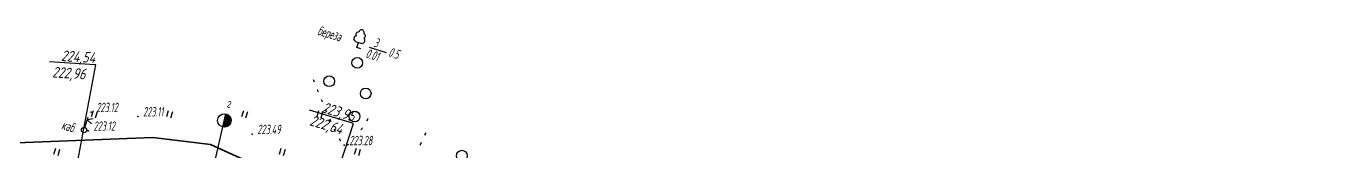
# Model space of a CAD drawing. Header units: millimetres. Extents: x -1799 to 6962, y -1020 to 4121.
# Drawn here: x 40.1 to 529.7, y 3345.6 to 3392.2 of the extents above; entities that cross this region are included whole.
import ezdxf
from ezdxf import colors
from ezdxf.entities.mleader import LeaderData, LeaderLine
from ezdxf.math import Vec2, Vec3

# ---------------------------------------------------------------- set-up
doc = ezdxf.new("R2010")
doc.units = ezdxf.units.MM
doc.linetypes.add('CONTI', pattern=[0])
doc.layers.add('10', color=1, linetype='Continuous', lineweight=35)
doc.layers.add('Отметки', color=5, linetype='Continuous', lineweight=30)
for name, color, linetype in [('NAD_MDEFAULT', 7, 'CONTI'), ('PI_OTDEFAULT', 172, 'CONTI'), ('PI_TTDEFAULT', 5, 'CONTI'), ('SIT_LDEFAULT', 7, 'CONTI'), ('USLZNDEFAULT', 7, 'CONTI'), ('ZAPSKDEFAULT', 7, 'CONTI'), ('ОСЬ_ВЕРХ_ПОКРЫТИЯ_КИЛОМЕТЫ', 1, 'Continuous')]:
    doc.layers.add(name, color=color, linetype=linetype)
doc.styles.add('eskd', font='spds.shx', dxfattribs={"width": 1.2, "oblique": 15})
doc.styles.get("Standard").update_dxf_attribs({"font": 'arial.ttf'})
doc.styles.add('ГОСТ', font='', dxfattribs={"oblique": 15, "height": 4})
doc.styles.get('ГОСТ').set_extended_font_data('GOST type A')

# ---------------------------------------------------------------- blocks, each defined once
blk = doc.blocks.new('BL_2004')
at = {"color": 0}
blk.add_circle((0, 0), 2, dxfattribs=at)
blk = doc.blocks.new('BL_2011')
at = {"color": 0}
for p, q in [((0, 0), (0, 2.4)), ((1.6, 0), (1.6, 2.4))]:
    blk.add_line(p, q, dxfattribs=at)
blk = doc.blocks.new('BL_4017')
at = {"color": 0}
for p, q in [((0, 1), (0, 5)), ((2, 5), (0, 4)), ((0, 4), (2, 3))]:
    blk.add_line(p, q, dxfattribs=at)
blk.add_circle((0, 0), 1, dxfattribs=at)
blk = doc.blocks.new('BL_104')
at = {"color": 0}
for p, q in [((-0.9, 2), (0.9, 2)), ((0, 0), (0, 2)), ((1.5, 0), (0, 0))]:
    blk.add_line(p, q, dxfattribs=at)
for centre, radius, start, end in [((-0.94, 4.8), 0.88, 100, 235), ((0, 5.8), 1.04, 358, 185), ((0.94, 4.8), 0.88, 305, 80), ((-1, 3.1), 1.1, 115, 270), ((1, 3.1), 1.1, 270, 65)]:
    blk.add_arc(centre, radius, start, end, dxfattribs=at)
blk = doc.blocks.new('_None')

msp = doc.modelspace()

# ---------------------------------------------------------------- linework, layer by layer
at = {"layer": '10'}
msp.add_lwpolyline([(-360.39, 3343.98), (-65.03, 3344.87), (87.16, 3350.87), (108.64, 3348.19), (148.58, 3330.11), (255.1, 3267.82), (280.33, 3251.41), (314.65, 3229.09), (366.26, 3197.31), (410.92, 3168.51), (446.74, 3154.31), (486.35, 3141.69), (517.02, 3127.88), (586.85, 3116.46), (604.34, 3112.89), (723.31, 3088.59), (842.11, 3064.31), (1030.23, 3025.88), (1104.98, 3010.61)], dxfattribs=at)
at = {"layer": 'NAD_MDEFAULT', "color": 0}
msp.add_line((167.84, 3384.4), (174.12, 3382.48), dxfattribs=at)
at = {"layer": 'PI_TTDEFAULT', "color": 5}
for p in [(64.19, 3360.28, 223.12), (81.57, 3358.67, 223.11), (63.12, 3353.34, 223.12), (124.16, 3352.11, 223.49), (158.44, 3347.99, 223.28)]:
    msp.add_point(p, dxfattribs=at)
at = {"layer": 'SIT_LDEFAULT', "color": 7}
for p, q in [((146.94, 3372.42), (147.06, 3372.13)), ((147.06, 3372.13), (147.31, 3371.49)), ((148.4, 3368.7), (148.53, 3368.37)), ((148.53, 3368.37), (148.78, 3367.77)), ((149.91, 3364.99), (150.21, 3364.26)), ((150.21, 3364.26), (150.29, 3364.07)), ((151.45, 3361.31), (151.84, 3360.39)), ((153.05, 3357.63), (153.22, 3357.24)), ((153.22, 3357.24), (153.46, 3356.72)), ((164.74, 3353.68), (165.1, 3354.2)), ((165.11, 3354.2), (165.31, 3354.5)), ((166.95, 3357.03), (167.46, 3357.86)), ((167.45, 3357.86), (167.46, 3357.88)), ((154.73, 3354.01), (155.16, 3353.11)), ((156.58, 3350.46), (157.06, 3349.63)), ((157.06, 3349.63), (157.08, 3349.6)), ((188.43, 3351.76), (188.39, 3351.67)), ((188.71, 3352.37), (188.43, 3351.76)), ((188.81, 3352.58), (188.71, 3352.37)), ((159.31, 3347.97), (159.76, 3348.13)), ((159.76, 3348.13), (160.19, 3348.42)), ((186.78, 3348.15), (186.73, 3348.04)), ((187.15, 3348.95), (186.79, 3348.15))]:
    msp.add_line(p, q, dxfattribs=at)
at = {"layer": 'ОСЬ_ВЕРХ_ПОКРЫТИЯ_КИЛОМЕТЫ'}
for p, q in [((107.27, 3328.94), (114.41, 3359.62)), ((114.41, 3359.62), (113.28, 3354.75)), ((114.51, 3359.6), (113.38, 3354.73)), ((114.6, 3359.57), (113.48, 3354.71)), ((114.7, 3359.53), (113.57, 3354.7)), ((114.79, 3359.5), (113.68, 3354.69)), ((114.89, 3359.46), (113.78, 3354.69)), ((114.98, 3359.41), (113.88, 3354.69)), ((115.07, 3359.36), (113.98, 3354.69)), ((115.16, 3359.31), (114.09, 3354.7)), ((115.25, 3359.25), (114.19, 3354.71)), ((115.34, 3359.19), (114.3, 3354.73)), ((115.42, 3359.12), (114.41, 3354.75)), ((115.51, 3359.05), (114.52, 3354.78)), ((115.59, 3358.97), (114.63, 3354.81)), ((115.68, 3358.89), (114.74, 3354.85)), ((115.76, 3358.79), (114.85, 3354.9)), ((115.84, 3358.69), (114.97, 3354.95)), ((115.92, 3358.59), (115.09, 3355.01)), ((115.99, 3358.47), (115.2, 3355.09)), ((116.06, 3358.34), (115.33, 3355.17)), ((116.13, 3358.19), (115.45, 3355.27)), ((116.2, 3358.03), (115.58, 3355.39)), ((116.26, 3357.84), (115.72, 3355.53)), ((116.31, 3357.62), (115.86, 3355.71)), ((116.34, 3357.32), (116.02, 3355.96)), ((116.28, 3356.62), (116.28, 3356.62))]:
    msp.add_line(p, q, dxfattribs=at)
msp.add_circle((113.84, 3357.18), 2.5, dxfattribs=at)

# ---------------------------------------------------------------- block references
at = {"layer": 'USLZNDEFAULT', "color": 7, "rotation": 342.9999999999999}
for name, p in [('BL_104', (163.22, 3384.27)), ('BL_4017', (61.6, 3353.61))]:
    msp.add_blockref(name, p, dxfattribs=at)
at = {"layer": 'ZAPSKDEFAULT', "color": 7, "rotation": 342.9999999999999}
for name, p in [('BL_2004', (163.34, 3378.61)), ('BL_2004', (152.9, 3371.76)), ('BL_2004', (166.49, 3367.22)), ('BL_2011', (64.35, 3358.64)), ('BL_2011', (92.35, 3358.64)), ('BL_2011', (120.35, 3358.64)), ('BL_2011', (148.35, 3358.64)), ('BL_2004', (162.35, 3358.64)), ('BL_2011', (50.35, 3344.64)), ('BL_2011', (134.35, 3344.64)), ('BL_2011', (162.35, 3344.64)), ('BL_2004', (202.32, 3344.08))]:
    msp.add_blockref(name, p, dxfattribs=at)

# ---------------------------------------------------------------- texts
at = {"layer": 'NAD_MDEFAULT', "color": 7, "style": 'eskd', "oblique": 10, "width": 0.8}
for s, p in [(' береза', (146.94, 3389.51)), (' 0.01', (164.87, 3380.99)), (' 3', (167.84, 3385.09)), (' 0.5', (173.36, 3381.48)), ('каб.', (52.96, 3354.05))]:
    msp.add_text(s, height=3.5, rotation=343, dxfattribs=at).set_placement(p)
at = {"layer": 'PI_OTDEFAULT', "color": 172, "style": 'eskd', "oblique": 10, "width": 0.8}
for s, p in [('223.12', (66.18, 3360.27)), ('223.11', (83.57, 3358.66)), ('223.12', (65.11, 3353.33)), ('223.49', (126.15, 3352.11)), ('223.28', (160.43, 3347.98))]:
    msp.add_text(s, height=3.5, dxfattribs=at).set_placement(p)
at = {"layer": 'ОСЬ_ВЕРХ_ПОКРЫТИЯ_КИЛОМЕТЫ', "width": 0.6}
msp.add_text('2', height=2.5, rotation=346.9056, dxfattribs=at).set_placement((114.69, 3362.12))
at = {"layer": 'Отметки', "color": 0, "style": 'ГОСТ', "oblique": 15}
for s, rotation, p in [('222,96', 356.3427, (49.57, 3373.21, 126.57)), ('222,64', 343.5705, (145.3, 3355.45, 126.57))]:
    msp.add_text(s, height=4, rotation=rotation, dxfattribs=at).set_placement(p)

# ---------------------------------------------------------------- leaders
at = {"layer": 'Отметки', "ltscale": 0.2}
ml = msp.add_multileader_mtext('Standard', dxfattribs=at)
ml.set_content('224,54', color=256, style='ГОСТ')
ml.set_leader_properties()
ml.set_arrow_properties(name='NONE')
ml.build(insert=Vec2(0, 0))
ml.multileader.update_dxf_attribs({"text_left_attachment_type": 6, "text_right_attachment_type": 6, "dogleg_length": 0.36, "arrow_head_size": 2})
ctx = ml.context
ctx.base_point, ctx.arrow_head_size, ctx.landing_gap_size, ctx.plane_origin, ctx.plane_x_axis, ctx.plane_y_axis = Vec3(45.23, 3379.19), 2, 0, Vec3(64.68, 3302.57), Vec3(0.997963, -0.063789), Vec3(0.063789, 0.997963)
ctx.left_attachment, ctx.right_attachment, ctx.text_align_type = 6, 6, 2
notes = []
notes.append((ctx, [(1, (1, 1, 0), (65.91, 3377.86), (-0.997963, 0.063789), 0.36, [(0, [(58.1, 3336.19)], 0, [])])]))
ctx.mtext.insert, ctx.mtext.text_direction, ctx.mtext.rotation, ctx.mtext.alignment, ctx.mtext.line_spacing_style, ctx.mtext.flow_direction = Vec3(65.84, 3382.48), Vec3(0.997963, -0.063789), 6.219353, 3, 2, 5
ml = msp.add_multileader_mtext('Standard', dxfattribs=at)
ml.set_content('223,95', color=256, style='ГОСТ')
ml.set_leader_properties()
ml.set_arrow_properties(name='NONE')
ml.build(insert=Vec2(0, 0))
ml.multileader.update_dxf_attribs({"text_left_attachment_type": 6, "text_right_attachment_type": 6, "dogleg_length": 0.36, "arrow_head_size": 2})
ctx = ml.context
ctx.base_point, ctx.arrow_head_size, ctx.landing_gap_size, ctx.plane_origin, ctx.plane_x_axis, ctx.plane_y_axis = Vec3(141.98, 3362.05), 2, 0, Vec3(136.09, 3285.7), Vec3(0.957608, -0.288073), Vec3(0.288073, 0.957608)
ctx.left_attachment, ctx.right_attachment, ctx.text_align_type = 6, 6, 2
notes.append((ctx, [(1, (1, 1, 0), (161.96, 3356.04), (-0.957608, 0.288073), 0.36, [(0, [(148.93, 3316)], 0, [])])]))
ctx.mtext.insert, ctx.mtext.text_direction, ctx.mtext.rotation, ctx.mtext.alignment, ctx.mtext.line_spacing_style, ctx.mtext.flow_direction = Vec3(162.94, 3360.55), Vec3(0.957608, -0.288073), 5.990971, 3, 2, 5
for ctx, leaders in notes:
    for number, flags, end, landing, length, lines in leaders:
        leader = LeaderData()
        leader.index, (leader.has_last_leader_line, leader.has_dogleg_vector, leader.attachment_direction) = number, flags
        leader.last_leader_point, leader.dogleg_vector, leader.dogleg_length = Vec3(end), Vec3(landing), length
        for number, points, colour, breaks in lines:
            line = LeaderLine()
            line.index, line.vertices, line.color, line.breaks = number, Vec3.list(points), colors.encode_raw_color(colour), breaks
            leader.lines.append(line)
        ctx.leaders.append(leader)

doc.saveas('drawing.dxf')
